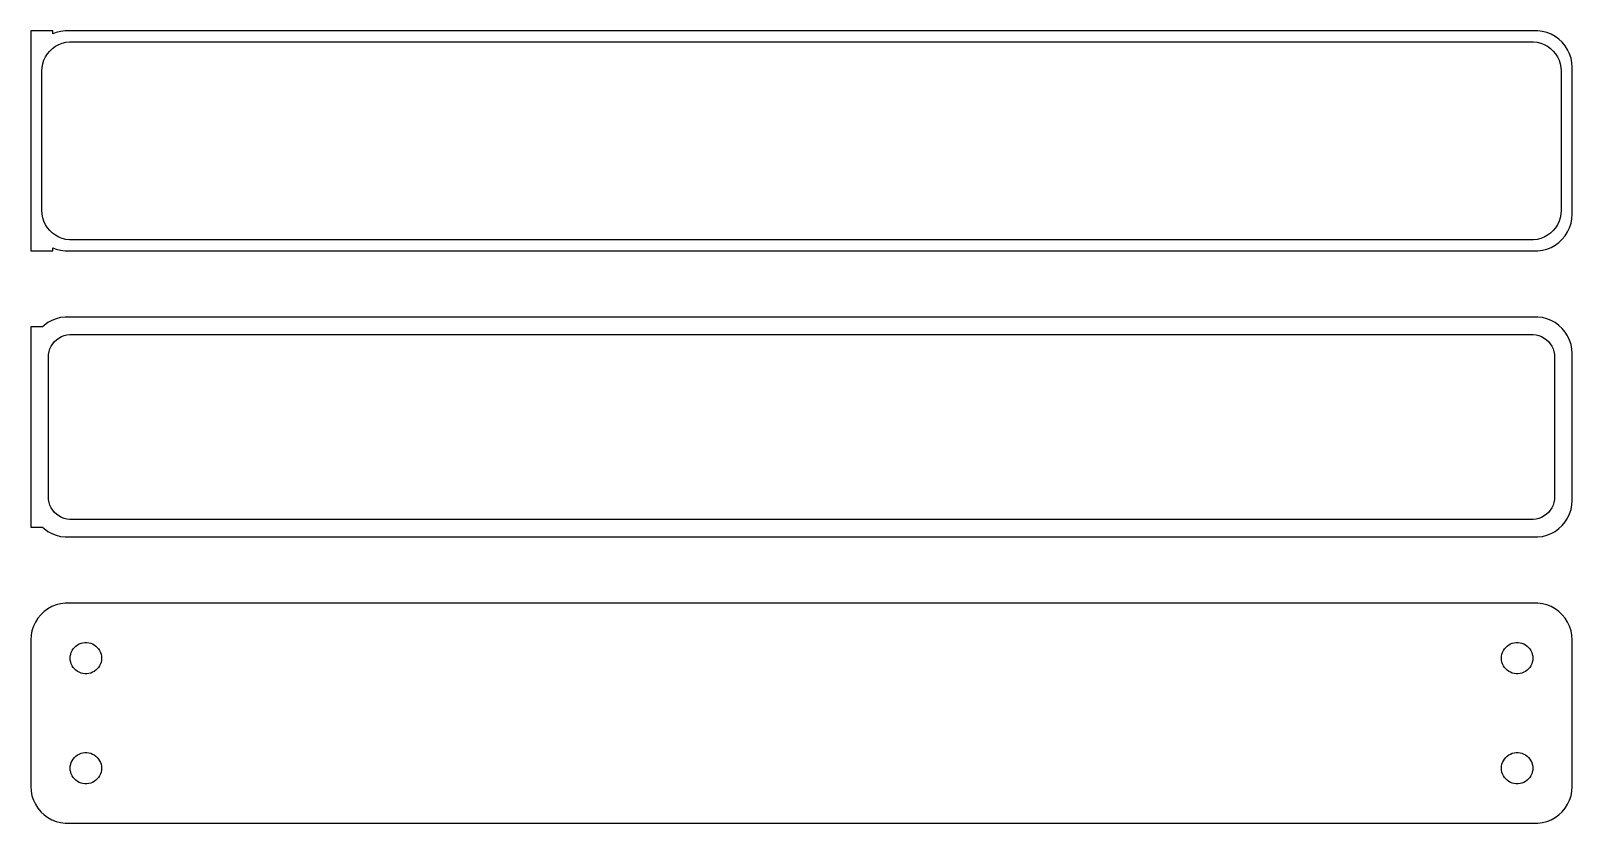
# Model space of a CAD drawing. Header units: metres. Extents: x -105 to 105, y 102 to 210.
import ezdxf

# ---------------------------------------------------------------- set-up
doc = ezdxf.new("R2010")
doc.units = ezdxf.units.M

msp = doc.modelspace()

# ---------------------------------------------------------------- linework, layer by layer
for p, q in [((-102, 209.979), (-105, 209.979)), ((-105, 209.979), (-105, 180.021)), ((-102, 209.575), (-102, 209.979)), ((-101.545, 209.755), (-102, 209.575)), ((-101.643, 207.877), (-101.203, 208.119)), ((-100.937, 209.911), (-101.545, 209.755)), ((-101.203, 208.119), (-100.736, 208.304)), ((-100.314, 209.99), (-100.937, 209.911)), ((-100.736, 208.304), (-100.25, 208.429)), ((100.314, 209.99), (-100.314, 209.99)), ((-100.25, 208.429), (-99.7512, 208.492)), ((-99.7512, 208.492), (99.7512, 208.492)), ((99.7512, 208.492), (100.25, 208.429)), ((100.25, 208.429), (100.736, 208.304)), ((100.937, 209.911), (100.314, 209.99)), ((100.736, 208.304), (101.203, 208.119)), ((101.545, 209.755), (100.937, 209.911)), ((101.203, 208.119), (101.643, 207.877)), ((102.129, 209.524), (101.545, 209.755)), ((102.679, 209.222), (102.129, 209.524)), ((103.187, 208.853), (102.679, 209.222)), ((103.645, 208.423), (103.187, 208.853)), ((104.045, 207.939), (103.645, 208.423)), ((104.382, 207.409), (104.045, 207.939)), ((-103.374, 205.495), (-103.219, 205.972)), ((-103.219, 205.972), (-103.005, 206.427)), ((-103.005, 206.427), (-102.736, 206.851)), ((-102.736, 206.851), (-102.416, 207.238)), ((-102.416, 207.238), (-102.05, 207.582)), ((-102.05, 207.582), (-101.643, 207.877)), ((101.643, 207.877), (102.05, 207.582)), ((102.05, 207.582), (102.416, 207.238)), ((102.416, 207.238), (102.736, 206.851)), ((102.736, 206.851), (103.005, 206.427)), ((103.005, 206.427), (103.219, 205.972)), ((103.219, 205.972), (103.374, 205.495)), ((104.649, 206.841), (104.382, 207.409)), ((104.843, 206.243), (104.649, 206.841)), ((104.961, 205.627), (104.843, 206.243)), ((-103.5, 204.5), (-103.468, 205.001)), ((-103.5, 185.5), (-103.5, 204.5)), ((-103.468, 205.001), (-103.374, 205.495)), ((103.374, 205.495), (103.468, 205.001)), ((103.468, 205.001), (103.5, 204.5)), ((103.5, 204.5), (103.5, 185.5)), ((105, 205), (104.961, 205.627)), ((105, 185), (105, 205)), ((-103.468, 184.999), (-103.5, 185.5)), ((-103.374, 184.505), (-103.468, 184.999)), ((103.468, 184.999), (103.374, 184.505)), ((103.5, 185.5), (103.468, 184.999)), ((104.961, 184.373), (105, 185)), ((-103.219, 184.028), (-103.374, 184.505)), ((-103.005, 183.573), (-103.219, 184.028)), ((-102.736, 183.149), (-103.005, 183.573)), ((-102.416, 182.762), (-102.736, 183.149)), ((-102.05, 182.418), (-102.416, 182.762)), ((102.416, 182.762), (102.05, 182.418)), ((102.736, 183.149), (102.416, 182.762)), ((103.005, 183.573), (102.736, 183.149)), ((103.219, 184.028), (103.005, 183.573)), ((103.374, 184.505), (103.219, 184.028)), ((104.382, 182.591), (104.649, 183.159)), ((104.649, 183.159), (104.843, 183.757)), ((104.843, 183.757), (104.961, 184.373)), ((-101.643, 182.123), (-102.05, 182.418)), ((-101.203, 181.881), (-101.643, 182.123)), ((-100.736, 181.696), (-101.203, 181.881)), ((-100.25, 181.571), (-100.736, 181.696)), ((-99.7512, 181.508), (-100.25, 181.571)), ((99.7512, 181.508), (-99.7512, 181.508)), ((100.25, 181.571), (99.7512, 181.508)), ((100.736, 181.696), (100.25, 181.571)), ((101.203, 181.881), (100.736, 181.696)), ((101.643, 182.123), (101.203, 181.881)), ((102.05, 182.418), (101.643, 182.123)), ((102.129, 180.476), (102.679, 180.778)), ((102.679, 180.778), (103.187, 181.147)), ((103.187, 181.147), (103.645, 181.577)), ((103.645, 181.577), (104.045, 182.061)), ((104.045, 182.061), (104.382, 182.591)), ((-105, 180.021), (-102, 180.021)), ((-102, 180.021), (-102, 180.425)), ((-102, 180.425), (-101.545, 180.245)), ((-101.545, 180.245), (-100.937, 180.089)), ((-100.937, 180.089), (-100.314, 180.01)), ((-100.314, 180.01), (100.314, 180.01)), ((100.314, 180.01), (100.937, 180.089)), ((100.937, 180.089), (101.545, 180.245)), ((101.545, 180.245), (102.129, 180.476)), ((-102.679, 170.222), (-103.187, 169.853)), ((-102.129, 170.524), (-102.679, 170.222)), ((-101.545, 170.755), (-102.129, 170.524)), ((-100.937, 170.911), (-101.545, 170.755)), ((-100.314, 170.99), (-100.937, 170.911)), ((100.314, 170.99), (-100.314, 170.99)), ((100.937, 170.911), (100.314, 170.99)), ((101.545, 170.755), (100.937, 170.911)), ((102.129, 170.524), (101.545, 170.755)), ((102.679, 170.222), (102.129, 170.524)), ((103.187, 169.853), (102.679, 170.222)), ((-103.4, 169.653), (-105, 169.653)), ((-105, 169.653), (-105, 142.347)), ((-103.187, 169.853), (-103.4, 169.653)), ((-101.484, 167.899), (-101.168, 168.128)), ((-101.168, 168.128), (-100.825, 168.317)), ((-100.825, 168.317), (-100.462, 168.461)), ((-100.462, 168.461), (-100.083, 168.558)), ((-100.083, 168.558), (-99.6955, 168.607)), ((-99.6955, 168.607), (99.6955, 168.607)), ((99.6955, 168.607), (100.083, 168.558)), ((100.083, 168.558), (100.462, 168.461)), ((100.462, 168.461), (100.825, 168.317)), ((100.825, 168.317), (101.168, 168.128)), ((101.168, 168.128), (101.484, 167.899)), ((103.645, 169.423), (103.187, 169.853)), ((104.045, 168.939), (103.645, 169.423)), ((104.382, 168.409), (104.045, 168.939)), ((104.649, 167.841), (104.382, 168.409)), ((-102.588, 165.89), (-102.515, 166.274)), ((-102.515, 166.274), (-102.394, 166.646)), ((-102.394, 166.646), (-102.228, 167)), ((-102.228, 167), (-102.018, 167.33)), ((-102.018, 167.33), (-101.769, 167.631)), ((-101.769, 167.631), (-101.484, 167.899)), ((101.484, 167.899), (101.769, 167.631)), ((101.769, 167.631), (102.018, 167.33)), ((102.018, 167.33), (102.228, 167)), ((102.228, 167), (102.394, 166.646)), ((102.394, 166.646), (102.515, 166.274)), ((102.515, 166.274), (102.588, 165.89)), ((104.843, 167.243), (104.649, 167.841)), ((104.961, 166.627), (104.843, 167.243)), ((105, 166), (104.961, 166.627)), ((105, 146), (105, 166)), ((-102.613, 165.5), (-102.588, 165.89)), ((-102.613, 146.5), (-102.613, 165.5)), ((102.588, 165.89), (102.613, 165.5)), ((102.613, 165.5), (102.613, 146.5)), ((-102.588, 146.11), (-102.613, 146.5)), ((-102.515, 145.726), (-102.588, 146.11)), ((-102.394, 145.354), (-102.515, 145.726)), ((-102.228, 145), (-102.394, 145.354)), ((-102.018, 144.67), (-102.228, 145)), ((102.228, 145), (102.018, 144.67)), ((102.394, 145.354), (102.228, 145)), ((102.515, 145.726), (102.394, 145.354)), ((102.588, 146.11), (102.515, 145.726)), ((102.613, 146.5), (102.588, 146.11)), ((104.843, 144.757), (104.961, 145.373)), ((104.961, 145.373), (105, 146)), ((-101.769, 144.369), (-102.018, 144.67)), ((-101.484, 144.101), (-101.769, 144.369)), ((-101.168, 143.872), (-101.484, 144.101)), ((-100.825, 143.683), (-101.168, 143.872)), ((-100.462, 143.539), (-100.825, 143.683)), ((-100.083, 143.442), (-100.462, 143.539)), ((-99.6955, 143.393), (-100.083, 143.442)), ((99.6955, 143.393), (-99.6955, 143.393)), ((100.083, 143.442), (99.6955, 143.393)), ((100.462, 143.539), (100.083, 143.442)), ((100.825, 143.683), (100.462, 143.539)), ((101.168, 143.872), (100.825, 143.683)), ((101.484, 144.101), (101.168, 143.872)), ((101.769, 144.369), (101.484, 144.101)), ((102.018, 144.67), (101.769, 144.369)), ((103.645, 142.577), (104.045, 143.061)), ((104.045, 143.061), (104.382, 143.591)), ((104.382, 143.591), (104.649, 144.159)), ((104.649, 144.159), (104.843, 144.757)), ((-105, 142.347), (-103.4, 142.347)), ((-103.4, 142.347), (-103.187, 142.147)), ((-103.187, 142.147), (-102.679, 141.778)), ((-102.679, 141.778), (-102.129, 141.476)), ((-102.129, 141.476), (-101.545, 141.245)), ((-101.545, 141.245), (-100.937, 141.089)), ((-100.937, 141.089), (-100.314, 141.01)), ((-100.314, 141.01), (100.314, 141.01)), ((100.314, 141.01), (100.937, 141.089)), ((100.937, 141.089), (101.545, 141.245)), ((101.545, 141.245), (102.129, 141.476)), ((102.129, 141.476), (102.679, 141.778)), ((102.679, 141.778), (103.187, 142.147)), ((103.187, 142.147), (103.645, 142.577)), ((-103.645, 130.423), (-104.045, 129.939)), ((-103.187, 130.853), (-103.645, 130.423)), ((-102.679, 131.222), (-103.187, 130.853)), ((-102.129, 131.524), (-102.679, 131.222)), ((-101.545, 131.755), (-102.129, 131.524)), ((-100.937, 131.911), (-101.545, 131.755)), ((-100.314, 131.99), (-100.937, 131.911)), ((100.314, 131.99), (-100.314, 131.99)), ((100.937, 131.911), (100.314, 131.99)), ((101.545, 131.755), (100.937, 131.911)), ((102.129, 131.524), (101.545, 131.755)), ((102.679, 131.222), (102.129, 131.524)), ((103.187, 130.853), (102.679, 131.222)), ((103.645, 130.423), (103.187, 130.853)), ((104.045, 129.939), (103.645, 130.423)), ((-104.843, 128.243), (-104.961, 127.627)), ((-104.649, 128.841), (-104.843, 128.243)), ((-104.382, 129.409), (-104.649, 128.841)), ((-104.045, 129.939), (-104.382, 129.409)), ((104.382, 129.409), (104.045, 129.939)), ((104.649, 128.841), (104.382, 129.409)), ((104.843, 128.243), (104.649, 128.841)), ((104.961, 127.627), (104.843, 128.243)), ((-104.961, 127.627), (-105, 127)), ((-105, 127), (-105, 107)), ((-99.0566, 125.962), (-98.8611, 126.145)), ((-98.8611, 126.145), (-98.6441, 126.303)), ((-98.6441, 126.303), (-98.4092, 126.432)), ((-98.4092, 126.432), (-98.1598, 126.531)), ((-98.1598, 126.531), (-97.9001, 126.597)), ((-97.9001, 126.597), (-97.6341, 126.631)), ((-97.6341, 126.631), (-97.3659, 126.631)), ((-97.3659, 126.631), (-97.0999, 126.597)), ((-97.0999, 126.597), (-96.8401, 126.531)), ((-96.8401, 126.531), (-96.5908, 126.432)), ((-96.5908, 126.432), (-96.3559, 126.303)), ((-96.3559, 126.303), (-96.1389, 126.145)), ((-96.1389, 126.145), (-95.9434, 125.962)), ((95.9434, 125.962), (96.1389, 126.145)), ((96.1389, 126.145), (96.3559, 126.303)), ((96.3559, 126.303), (96.5908, 126.432)), ((96.5908, 126.432), (96.8401, 126.531)), ((96.8401, 126.531), (97.0999, 126.597)), ((97.0999, 126.597), (97.3659, 126.631)), ((97.3659, 126.631), (97.6341, 126.631)), ((97.6341, 126.631), (97.9001, 126.597)), ((97.9001, 126.597), (98.1598, 126.531)), ((98.1598, 126.531), (98.4092, 126.432)), ((98.4092, 126.432), (98.6441, 126.303)), ((98.6441, 126.303), (98.8611, 126.145)), ((98.8611, 126.145), (99.0566, 125.962)), ((105, 127), (104.961, 127.627)), ((105, 107), (105, 127)), ((-99.6353, 124.5), (-99.6185, 124.768)), ((-99.6185, 124.232), (-99.6353, 124.5)), ((-99.6185, 124.768), (-99.5682, 125.031)), ((-99.5682, 123.969), (-99.6185, 124.232)), ((-99.5682, 125.031), (-99.4853, 125.286)), ((-99.4853, 123.714), (-99.5682, 123.969)), ((-99.4853, 125.286), (-99.3712, 125.529)), ((-99.3712, 125.529), (-99.2275, 125.755)), ((-99.2275, 125.755), (-99.0566, 125.962)), ((-95.9434, 125.962), (-95.7725, 125.755)), ((-95.7725, 125.755), (-95.6288, 125.529)), ((-95.6288, 125.529), (-95.5146, 125.286)), ((-95.5146, 125.286), (-95.4318, 125.031)), ((-95.4318, 123.969), (-95.5146, 123.714)), ((-95.4318, 125.031), (-95.3815, 124.768)), ((-95.3815, 124.232), (-95.4318, 123.969)), ((-95.3815, 124.768), (-95.3647, 124.5)), ((-95.3647, 124.5), (-95.3815, 124.232)), ((95.3647, 124.5), (95.3815, 124.768)), ((95.3815, 124.232), (95.3647, 124.5)), ((95.3815, 124.768), (95.4318, 125.031)), ((95.4318, 123.969), (95.3815, 124.232)), ((95.4318, 125.031), (95.5146, 125.286)), ((95.5146, 123.714), (95.4318, 123.969)), ((95.5146, 125.286), (95.6288, 125.529)), ((95.6288, 125.529), (95.7725, 125.755)), ((95.7725, 125.755), (95.9434, 125.962)), ((99.0566, 125.962), (99.2275, 125.755)), ((99.2275, 125.755), (99.3712, 125.529)), ((99.3712, 125.529), (99.4853, 125.286)), ((99.4853, 125.286), (99.5682, 125.031)), ((99.5682, 123.969), (99.4853, 123.714)), ((99.5682, 125.031), (99.6185, 124.768)), ((99.6185, 124.232), (99.5682, 123.969)), ((99.6185, 124.768), (99.6353, 124.5)), ((99.6353, 124.5), (99.6185, 124.232)), ((-99.3712, 123.471), (-99.4853, 123.714)), ((-99.2275, 123.245), (-99.3712, 123.471)), ((-99.0566, 123.038), (-99.2275, 123.245)), ((-98.8611, 122.855), (-99.0566, 123.038)), ((-98.6441, 122.697), (-98.8611, 122.855)), ((-98.4092, 122.568), (-98.6441, 122.697)), ((-98.1598, 122.469), (-98.4092, 122.568)), ((-97.9001, 122.403), (-98.1598, 122.469)), ((-97.6341, 122.369), (-97.9001, 122.403)), ((-97.3659, 122.369), (-97.6341, 122.369)), ((-97.0999, 122.403), (-97.3659, 122.369)), ((-96.8401, 122.469), (-97.0999, 122.403)), ((-96.5908, 122.568), (-96.8401, 122.469)), ((-96.3559, 122.697), (-96.5908, 122.568)), ((-96.1389, 122.855), (-96.3559, 122.697)), ((-95.9434, 123.038), (-96.1389, 122.855)), ((-95.7725, 123.245), (-95.9434, 123.038)), ((-95.6288, 123.471), (-95.7725, 123.245)), ((-95.5146, 123.714), (-95.6288, 123.471)), ((95.6288, 123.471), (95.5146, 123.714)), ((95.7725, 123.245), (95.6288, 123.471)), ((95.9434, 123.038), (95.7725, 123.245)), ((96.1389, 122.855), (95.9434, 123.038)), ((96.3559, 122.697), (96.1389, 122.855)), ((96.5908, 122.568), (96.3559, 122.697)), ((96.8401, 122.469), (96.5908, 122.568)), ((97.0999, 122.403), (96.8401, 122.469)), ((97.3659, 122.369), (97.0999, 122.403)), ((97.6341, 122.369), (97.3659, 122.369)), ((97.9001, 122.403), (97.6341, 122.369)), ((98.1598, 122.469), (97.9001, 122.403)), ((98.4092, 122.568), (98.1598, 122.469)), ((98.6441, 122.697), (98.4092, 122.568)), ((98.8611, 122.855), (98.6441, 122.697)), ((99.0566, 123.038), (98.8611, 122.855)), ((99.2275, 123.245), (99.0566, 123.038)), ((99.3712, 123.471), (99.2275, 123.245)), ((99.4853, 123.714), (99.3712, 123.471)), ((-98.8611, 111.145), (-98.6441, 111.303)), ((-98.6441, 111.303), (-98.4092, 111.432)), ((-98.4092, 111.432), (-98.1598, 111.531)), ((-98.1598, 111.531), (-97.9001, 111.597)), ((-97.9001, 111.597), (-97.6341, 111.631)), ((-97.6341, 111.631), (-97.3659, 111.631)), ((-97.3659, 111.631), (-97.0999, 111.597)), ((-97.0999, 111.597), (-96.8401, 111.531)), ((-96.8401, 111.531), (-96.5908, 111.432)), ((-96.5908, 111.432), (-96.3559, 111.303)), ((-96.3559, 111.303), (-96.1389, 111.145)), ((96.1389, 111.145), (96.3559, 111.303)), ((96.3559, 111.303), (96.5908, 111.432)), ((96.5908, 111.432), (96.8401, 111.531)), ((96.8401, 111.531), (97.0999, 111.597)), ((97.0999, 111.597), (97.3659, 111.631)), ((97.3659, 111.631), (97.6341, 111.631)), ((97.6341, 111.631), (97.9001, 111.597)), ((97.9001, 111.597), (98.1598, 111.531)), ((98.1598, 111.531), (98.4092, 111.432)), ((98.4092, 111.432), (98.6441, 111.303)), ((98.6441, 111.303), (98.8611, 111.145)), ((-99.6353, 109.5), (-99.6185, 109.768)), ((-99.6185, 109.232), (-99.6353, 109.5)), ((-99.6185, 109.768), (-99.5682, 110.031)), ((-99.5682, 108.969), (-99.6185, 109.232)), ((-99.5682, 110.031), (-99.4853, 110.286)), ((-99.4853, 110.286), (-99.3712, 110.529)), ((-99.3712, 110.529), (-99.2275, 110.755)), ((-99.2275, 110.755), (-99.0566, 110.962)), ((-99.0566, 110.962), (-98.8611, 111.145)), ((-96.1389, 111.145), (-95.9434, 110.962)), ((-95.9434, 110.962), (-95.7725, 110.755)), ((-95.7725, 110.755), (-95.6288, 110.529)), ((-95.6288, 110.529), (-95.5146, 110.286)), ((-95.5146, 110.286), (-95.4318, 110.031)), ((-95.4318, 110.031), (-95.3815, 109.768)), ((-95.3815, 109.232), (-95.4318, 108.969)), ((-95.3815, 109.768), (-95.3647, 109.5)), ((-95.3647, 109.5), (-95.3815, 109.232)), ((95.3647, 109.5), (95.3815, 109.768)), ((95.3815, 109.232), (95.3647, 109.5)), ((95.3815, 109.768), (95.4318, 110.031)), ((95.4318, 108.969), (95.3815, 109.232)), ((95.4318, 110.031), (95.5146, 110.286)), ((95.5146, 110.286), (95.6288, 110.529)), ((95.6288, 110.529), (95.7725, 110.755)), ((95.7725, 110.755), (95.9434, 110.962)), ((95.9434, 110.962), (96.1389, 111.145)), ((98.8611, 111.145), (99.0566, 110.962)), ((99.0566, 110.962), (99.2275, 110.755)), ((99.2275, 110.755), (99.3712, 110.529)), ((99.3712, 110.529), (99.4853, 110.286)), ((99.4853, 110.286), (99.5682, 110.031)), ((99.5682, 110.031), (99.6185, 109.768)), ((99.6185, 109.232), (99.5682, 108.969)), ((99.6185, 109.768), (99.6353, 109.5)), ((99.6353, 109.5), (99.6185, 109.232)), ((-99.4853, 108.714), (-99.5682, 108.969)), ((-99.3712, 108.471), (-99.4853, 108.714)), ((-99.2275, 108.245), (-99.3712, 108.471)), ((-99.0566, 108.038), (-99.2275, 108.245)), ((-98.8611, 107.855), (-99.0566, 108.038)), ((-98.6441, 107.697), (-98.8611, 107.855)), ((-98.4092, 107.568), (-98.6441, 107.697)), ((-98.1598, 107.469), (-98.4092, 107.568)), ((-97.9001, 107.403), (-98.1598, 107.469)), ((-97.6341, 107.369), (-97.9001, 107.403)), ((-97.3659, 107.369), (-97.6341, 107.369)), ((-97.0999, 107.403), (-97.3659, 107.369)), ((-96.8401, 107.469), (-97.0999, 107.403)), ((-96.5908, 107.568), (-96.8401, 107.469)), ((-96.3559, 107.697), (-96.5908, 107.568)), ((-96.1389, 107.855), (-96.3559, 107.697)), ((-95.9434, 108.038), (-96.1389, 107.855)), ((-95.7725, 108.245), (-95.9434, 108.038)), ((-95.6288, 108.471), (-95.7725, 108.245)), ((-95.5146, 108.714), (-95.6288, 108.471)), ((-95.4318, 108.969), (-95.5146, 108.714)), ((95.5146, 108.714), (95.4318, 108.969)), ((95.6288, 108.471), (95.5146, 108.714)), ((95.7725, 108.245), (95.6288, 108.471)), ((95.9434, 108.038), (95.7725, 108.245)), ((96.1389, 107.855), (95.9434, 108.038)), ((96.3559, 107.697), (96.1389, 107.855)), ((96.5908, 107.568), (96.3559, 107.697)), ((96.8401, 107.469), (96.5908, 107.568)), ((97.0999, 107.403), (96.8401, 107.469)), ((97.3659, 107.369), (97.0999, 107.403)), ((97.6341, 107.369), (97.3659, 107.369)), ((97.9001, 107.403), (97.6341, 107.369)), ((98.1598, 107.469), (97.9001, 107.403)), ((98.4092, 107.568), (98.1598, 107.469)), ((98.6441, 107.697), (98.4092, 107.568)), ((98.8611, 107.855), (98.6441, 107.697)), ((99.0566, 108.038), (98.8611, 107.855)), ((99.2275, 108.245), (99.0566, 108.038)), ((99.3712, 108.471), (99.2275, 108.245)), ((99.4853, 108.714), (99.3712, 108.471)), ((99.5682, 108.969), (99.4853, 108.714)), ((-105, 107), (-104.961, 106.373)), ((-104.961, 106.373), (-104.843, 105.757)), ((-104.843, 105.757), (-104.649, 105.159)), ((-104.649, 105.159), (-104.382, 104.591)), ((104.382, 104.591), (104.649, 105.159)), ((104.649, 105.159), (104.843, 105.757)), ((104.843, 105.757), (104.961, 106.373)), ((104.961, 106.373), (105, 107)), ((-104.382, 104.591), (-104.045, 104.061)), ((-104.045, 104.061), (-103.645, 103.577)), ((-103.645, 103.577), (-103.187, 103.147)), ((-103.187, 103.147), (-102.679, 102.778)), ((102.679, 102.778), (103.187, 103.147)), ((103.187, 103.147), (103.645, 103.577)), ((103.645, 103.577), (104.045, 104.061)), ((104.045, 104.061), (104.382, 104.591)), ((-102.679, 102.778), (-102.129, 102.476)), ((-102.129, 102.476), (-101.545, 102.245)), ((-101.545, 102.245), (-100.937, 102.089)), ((-100.937, 102.089), (-100.314, 102.01)), ((-100.314, 102.01), (100.314, 102.01)), ((100.314, 102.01), (100.937, 102.089)), ((100.937, 102.089), (101.545, 102.245)), ((101.545, 102.245), (102.129, 102.476)), ((102.129, 102.476), (102.679, 102.778))]:
    msp.add_line(p, q)

doc.saveas('drawing.dxf')
